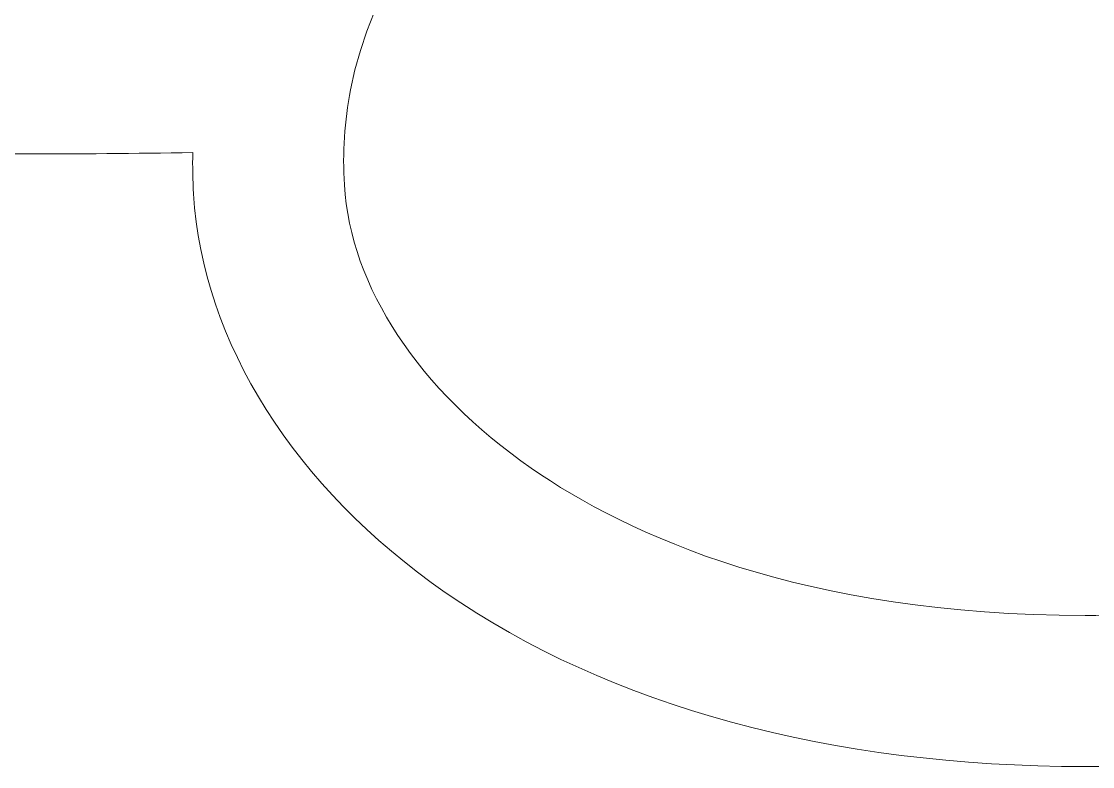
# Model space of a CAD drawing. Header units: inches. Extents: x -390 to 3958, y -1945 to 1677.
# Drawn here: x 3554 to 3785.1, y -1913.2 to -1752.5 of the extents above; entities that cross this region are included whole.
import ezdxf

# ---------------------------------------------------------------- set-up
doc = ezdxf.new("R2010")
doc.units = ezdxf.units.IN
doc.header["$MEASUREMENT"] = 0
doc.layers.add('Layer 1', color=7, linetype='Continuous')

msp = doc.modelspace()

# ---------------------------------------------------------------- linework, layer by layer
at = {"layer": 'Layer 1', "lineweight": 0}
for points, knots in [([(3878.97, -1720.53), (3932.3, -1608.59), (3958.25, -1496.93), (3958.25, -1379.51), (3958.25, -1256.51), (3929.41, -1126.08), (3870.14, -981.19), (3889.65, -968.62), (3903.31, -948.16), (3907.05, -924.85), (3910.21, -905.11), (3906.11, -884.93), (3895.49, -868.01), (3886.82, -854.2), (3874.3, -843.32), (3859.61, -836.64), (3846.35, -758.55), (3825.69, -684.54), (3798.13, -616.57), (3772.25, -552.74), (3740.21, -493.9), (3702.9, -441.7), (3638.47, -351.56), (3559.25, -282.66), (3479.83, -247.69), (3473.77, -245.02), (3467.5, -241.89), (3461.08, -238.32), (3464.23, -234.14), (3466.68, -229.37), (3468.22, -224.13), (3472.54, -209.3), (3468.7, -193.98), (3459.23, -183.05), (3466.14, -170.34), (3466.59, -154.54), (3459.17, -141), (3451.98, -127.85), (3438.61, -119.36), (3423.77, -118.31), (3419.67, -104.43), (3408.82, -92.94), (3393.99, -88.6), (3389.97, -87.42), (3385.83, -86.83), (3381.67, -86.83), (3370.85, -86.83), (3360.7, -90.82), (3352.88, -97.63), (3346.51, -94.16), (3339.3, -92.25), (3331.89, -92.25), (3324.57, -92.25), (3317.3, -94.11), (3310.86, -97.64), (3297.29, -105.06), (3289.17, -118.63), (3288.15, -133.08), (3274.14, -137.28), (3262.69, -148.35), (3258.46, -162.81), (3254.12, -177.64), (3257.96, -192.97), (3267.44, -203.91), (3260.54, -216.62), (3260.08, -232.41), (3267.5, -245.96), (3274.7, -259.1), (3288.07, -267.59), (3302.9, -268.64), (3307, -282.52), (3317.85, -294.01), (3332.69, -298.35), (3336.7, -299.53), (3340.85, -300.12), (3345, -300.12), (3349.31, -300.12), (3353.54, -299.48), (3357.58, -298.27), (3362.74, -310.24), (3368.68, -320.29), (3374.14, -329.51), (3382.96, -344.41), (3389.93, -356.17), (3390.88, -371.15), (3391.67, -383.67), (3373.1, -435.45), (3353.44, -490.27), (3320.02, -583.49), (3274.54, -710.33), (3250.35, -834.49), (3216.31, -849.25), (3195.69, -885.56), (3201.55, -922.98), (3201.56, -923.06), (3201.58, -923.16), (3201.59, -923.25), (3205.31, -946.61), (3218.98, -967.08), (3238.52, -979.66), (3178.83, -1125.16), (3149.79, -1256.1), (3149.79, -1379.51), (3149.79, -1496.93), (3175.74, -1608.59), (3229.07, -1720.53), (3221.52, -1730.53), (3214.2, -1741.68), (3206.89, -1754.38), (3179.41, -1802.13), (3171.89, -1838.36), (3183.9, -1865.15), (3192.8, -1884.99), (3211.58, -1898.03), (3239.73, -1903.9), (3269.21, -1910.05), (3297.74, -1913.17), (3324.53, -1913.17), (3379.41, -1913.17), (3427.15, -1900.18), (3462.59, -1875.6), (3495.15, -1853.02), (3514.93, -1821.71), (3516.87, -1789.7), (3517.06, -1786.73), (3517.11, -1783.74), (3517.05, -1780.76), (3529.4, -1780.96), (3541.77, -1781.07), (3554.03, -1781.07), (3566.27, -1781.07), (3578.64, -1780.96), (3590.98, -1780.76), (3590.92, -1783.74), (3590.97, -1786.72), (3591.15, -1789.7), (3593.1, -1821.71), (3612.89, -1853.02), (3645.44, -1875.6), (3680.88, -1900.18), (3728.62, -1913.17), (3783.51, -1913.17), (3810.3, -1913.17), (3838.83, -1910.05), (3868.31, -1903.9), (3896.46, -1898.03), (3915.24, -1884.99), (3924.14, -1865.15), (3936.15, -1838.36), (3928.63, -1802.13), (3901.15, -1754.38), (3893.84, -1741.68), (3886.52, -1730.53), (3878.97, -1720.53)], [0, 0, 0, 0, 1, 1, 1, 2, 2, 2, 3, 3, 3, 4, 4, 4, 5, 5, 5, 6, 6, 6, 7, 7, 7, 8, 8, 8, 9, 9, 9, 10, 10, 10, 11, 11, 11, 12, 12, 12, 13, 13, 13, 14, 14, 14, 15, 15, 15, 16, 16, 16, 17, 17, 17, 18, 18, 18, 19, 19, 19, 20, 20, 20, 21, 21, 21, 22, 22, 22, 23, 23, 23, 24, 24, 24, 25, 25, 25, 26, 26, 26, 27, 27, 27, 28, 28, 28, 29, 29, 29, 30, 30, 30, 31, 31, 31, 32, 32, 32, 33, 33, 33, 34, 34, 34, 35, 35, 35, 36, 36, 36, 37, 37, 37, 38, 38, 38, 39, 39, 39, 40, 40, 40, 41, 41, 41, 42, 42, 42, 43, 43, 43, 44, 44, 44, 45, 45, 45, 46, 46, 46, 47, 47, 47, 48, 48, 48, 49, 49, 49, 50, 50, 50, 51, 51, 51, 51]), ([(3894.41, -1851.82), (3890.03, -1861.6), (3879.01, -1868.39), (3861.66, -1872.01), (3834.36, -1877.7), (3808.07, -1880.59), (3783.51, -1880.59), (3722.59, -1880.59), (3684.9, -1863.32), (3664.01, -1848.83), (3639.71, -1831.98), (3625.01, -1809.71), (3623.68, -1787.72), (3623.26, -1780.87), (3623.71, -1773.98), (3625.03, -1767.22), (3633.91, -1721.4), (3681.13, -1685.66), (3737.32, -1682.25), (3740.39, -1682.06), (3743.46, -1681.97), (3746.45, -1681.97), (3751.4, -1681.97), (3756.25, -1682.23), (3761, -1682.75), (3793.04, -1686.28), (3820.55, -1701.77), (3844.64, -1729.81), (3845.53, -1730.84), (3846.42, -1731.9), (3847.3, -1732.97), (3847.3, -1732.97), (3847.3, -1732.97), (3847.31, -1732.97), (3847.31, -1732.97), (3847.31, -1732.97), (3847.31, -1732.98), (3856.06, -1743.59), (3864.44, -1755.91), (3872.91, -1770.63), (3899.81, -1817.37), (3899.45, -1840.58), (3894.41, -1851.82)], [0, 0, 0, 0, 1, 1, 1, 2, 2, 2, 3, 3, 3, 4, 4, 4, 5, 5, 5, 6, 6, 6, 7, 7, 7, 8, 8, 8, 9, 9, 9, 10, 10, 10, 11, 11, 11, 12, 12, 12, 13, 13, 13, 14, 14, 14, 14])]:
    msp.add_open_spline(points, degree=3, knots=knots, dxfattribs=at)

doc.saveas('drawing.dxf')
